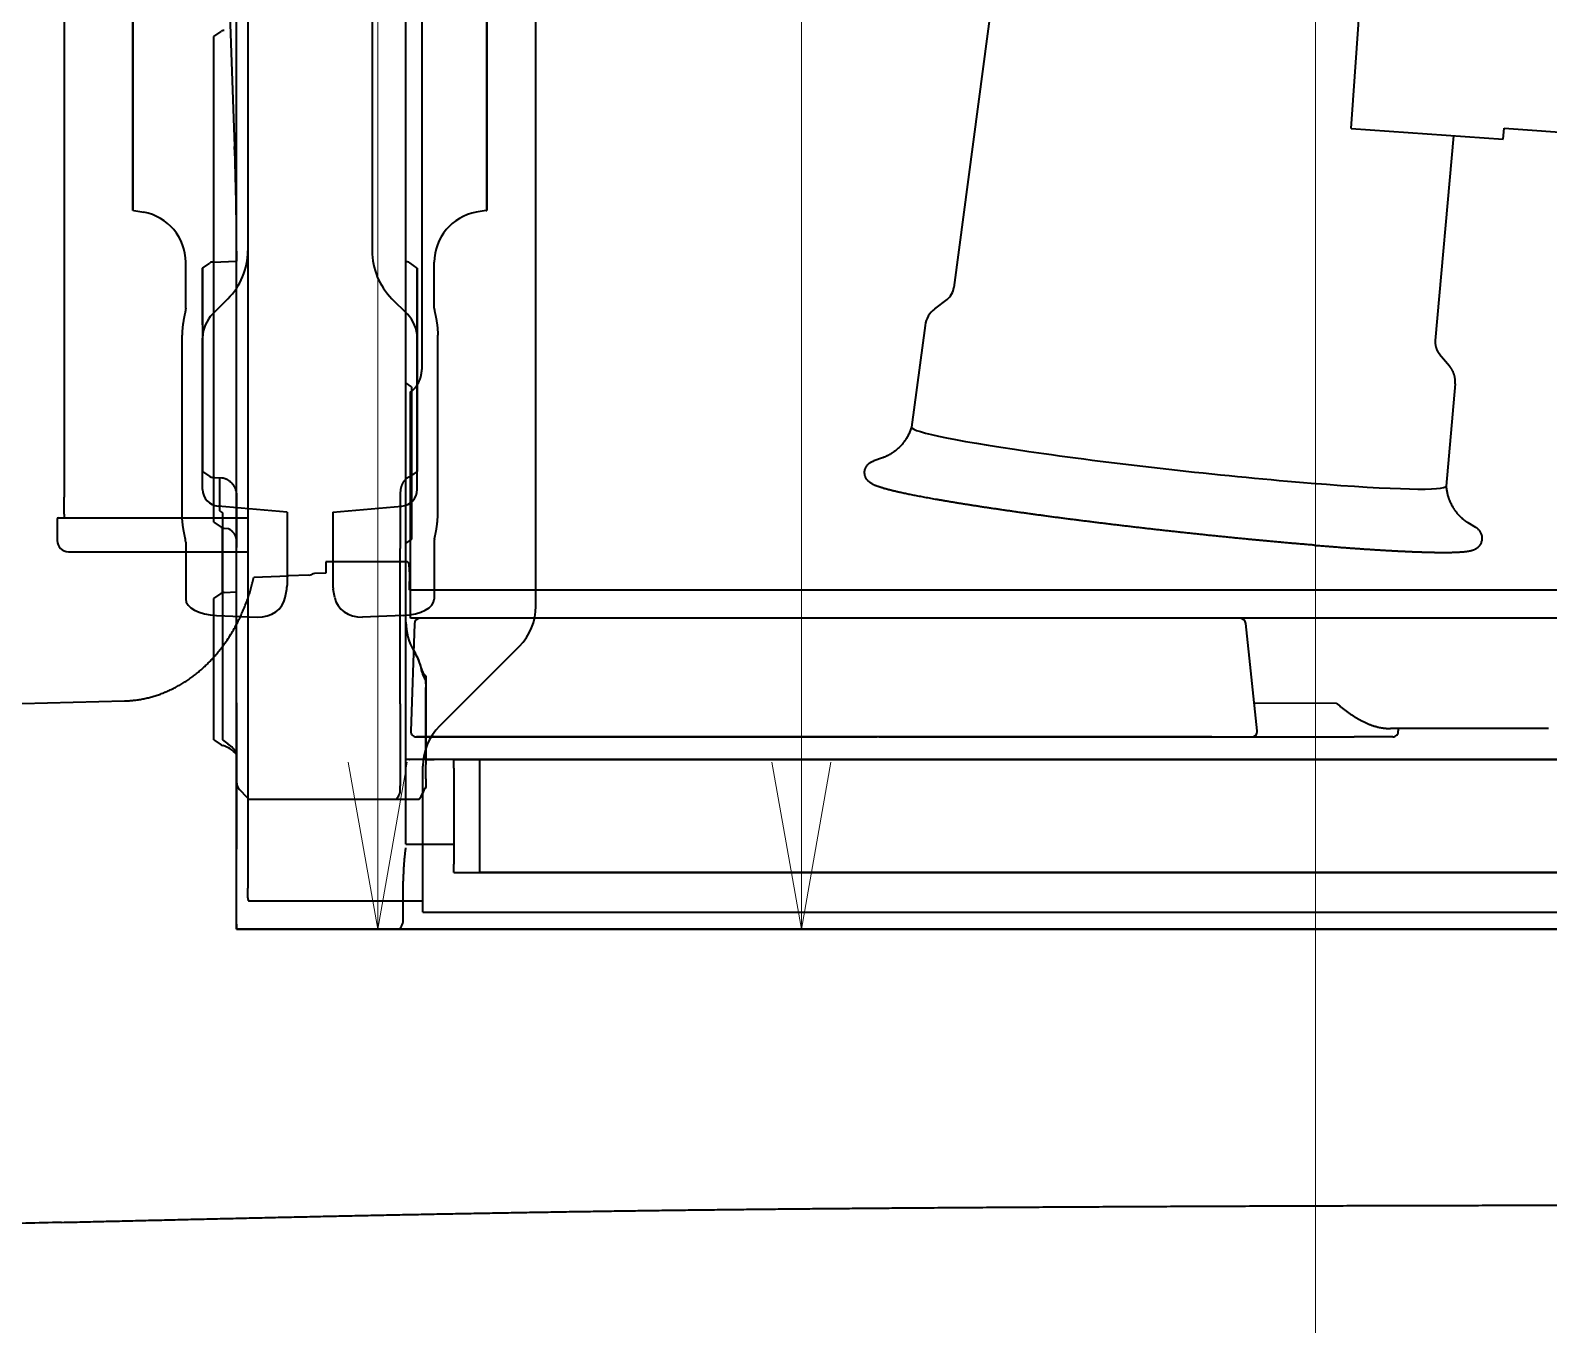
# Model space of a CAD drawing. Header units: millimetres. Extents: x 120 to 10915, y 515 to 8014.
# Drawn here: x 2922.5 to 3191.3, y 4430 to 4659.1 of the extents above; entities that cross this region are included whole.
import ezdxf

# ---------------------------------------------------------------- set-up
doc = ezdxf.new("R2010")
doc.units = ezdxf.units.MM
doc.layers.get('0').update_dxf_attribs({"lineweight": 13})
for name, color, linetype, lineweight in [('201_Dimensions', 7, 'Continuous', 13), ('203_Chassis_left_side_view', 7, 'Continuous', 13), ('204_Chassis_mid_side_view', 7, 'Continuous', 13), ('218_Chassis_right_side_view', 7, 'Continuous', 13)]:
    doc.layers.add(name, color=color, linetype=linetype, lineweight=lineweight)

# ---------------------------------------------------------------- blocks, each defined once
blk = doc.blocks.new('3351299')
at = {"layer": '203_Chassis_left_side_view', "color": 3, "lineweight": 35}
blk.add_open_spline([(3077.83, 550.66), (3120.37, 550.97), (3162.91, 551.14), (3205.45, 551.18), (3276.88, 551.18), (3348.32, 551.15), (3377.21, 551.15), (3406.11, 551.15), (3435.01, 551.15)], degree=5, knots=[0, 0, 0, 0, 0, 0, 212.698725, 212.698725, 212.698725, 357.178766, 357.178766, 357.178766, 357.178766, 357.178766, 357.178766], dxfattribs=at)
for points in [[(2927.99, 548.09), (2957.95, 548.8), (2987.91, 549.53), (3017.9, 550.13), (3047.86, 550.43), (3077.83, 550.66)], [(2927.99, 548.09), (2877.79, 546.89), (2827.59, 545.69), (2777.39, 544.51), (2727.19, 543.31), (2677.01, 542.07)]]:
    blk.add_open_spline(points, degree=5, dxfattribs=at)
blk = doc.blocks.new('3069619')
at = {"layer": '203_Chassis_left_side_view', "color": 3, "lineweight": 35}
for p, q in [((2961, 1236), (2961, 609)), ((3012, 657.14), (3012, 1234)), ((2928.5, 886.95), (2928.5, 676.45)), ((2928.5, 673.45), (2928.5, 676.45)), ((2927.25, 672.53), (2927.25, 668.78)), ((2927.5, 672.78), (2927.83, 672.78)), ((2927.83, 672.78), (2961, 672.78)), ((2928.5, 673.45), (2928.5, 672.78)), ((2929.25, 666.78), (2929.58, 666.78)), ((2929.58, 666.78), (2961, 666.78)), ((2933.12, 666.78), (2933.12, 666.78)), ((2933.46, 666.78), (2933.46, 666.78)), ((2994.93, 635.93), (3009.07, 650.07)), ((2992, 603), (2992, 628.86)), ((2961, 609), (2961, 607.26)), ((2961, 605.53), (2961, 607.26)), ((2961.21, 605), (2971, 605)), ((2971, 605), (2992, 605)), ((2992, 603), (4308, 603))]:
    blk.add_line(p, q, dxfattribs=at)
for centre, radius, start, end in [((2927.5, 672.53), 0.25, 90, 180), ((2929.25, 668.78), 2, 180, 270), ((3002, 657.14), 10, 315, 0), ((3002, 628.86), 10, 135, 180)]:
    blk.add_arc(centre, radius, start, end, dxfattribs=at)
blk.add_open_spline([(2961, 605.53), (2961, 605.35), (2961.02, 605.2), (2961.05, 605.09), (2961.11, 605.02), (2961.19, 605), (2961.2, 605), (2961.21, 605), (2961.21, 605)], degree=5, knots=[0, 0, 0, 0, 0, 0, 2.740317, 2.740317, 2.740317, 3.029442, 3.029442, 3.029442, 3.029442, 3.029442, 3.029442], dxfattribs=at)
blk = doc.blocks.new('3069642')
at = {"layer": '203_Chassis_left_side_view', "color": 3, "lineweight": 35}
for p, q in [((2989, 615.38), (2989, 1242)), ((2959, 600), (2959, 1234.88)), ((2955, 758), (2956.26, 758.88)), ((2955, 672), (2955, 758)), ((2953, 717), (2954.26, 717.88)), ((2954.8, 718.06), (2955, 718.07)), ((2989.27, 718.08), (2989, 718.11)), ((2991, 717), (2989.71, 717.91)), ((2953, 717), (2953, 683.2)), ((2991, 717), (2991, 683.2)), ((2990, 696), (2989, 696.7)), ((2990, 696), (2990, 670.65)), ((2953, 683.2), (2953, 681)), ((2991, 683.2), (2991, 681)), ((2953, 681), (2954.26, 680.12)), ((2953, 681), (2954.26, 680.12)), ((2991, 681), (2990, 680.3)), ((2991, 681), (2990, 680.3)), ((2954.8, 679.94), (2955, 679.93)), ((2954.8, 679.94), (2955, 679.93)), ((2989, 676.11), (2989, 677.02)), ((2955, 672), (2956.26, 671.12)), ((2956.5, 665), (2956.5, 671)), ((2956.8, 670.94), (2957.51, 670.91)), ((2990, 670.65), (2990, 669)), ((2990, 669), (2989, 668.3)), ((2990, 669), (2989, 668.3)), ((2990, 669), (2989, 668.3)), ((2990, 669), (2989, 668.3)), ((2956.5, 659.51), (2956.5, 665)), ((2955, 658.5), (2956.27, 659.39)), ((2956.79, 659.57), (2959, 659.68)), ((2955, 633.5), (2955, 658.5)), ((2990.34, 649.34), (2990.66, 648.78)), ((2992.5, 643.38), (2992.5, 644.05)), ((2992.5, 643.38), (2992.5, 642.75)), ((2992.5, 635), (2992.5, 642.75)), ((2992.5, 630), (2992.5, 635)), ((2955, 633.5), (2956.27, 632.61)), ((2997.5, 630), (2989, 630)), ((2989.64, 630.01), (2989.68, 630)), ((2997.5, 628.5), (2997.5, 630)), ((2997.5, 630), (4302.5, 630)), ((2997.5, 628.5), (2997.5, 611.5)), ((2989, 615.02), (2989, 615.38)), ((2997.5, 615), (2989, 615)), ((2997.5, 610), (2997.5, 611.5)), ((2988.52, 601.59), (2988.52, 608.5)), ((2997.5, 610), (4302.5, 610)), ((2959, 600), (4341, 600)), ((2987.88, 600), (2988.21, 600.52))]:
    blk.add_line(p, q, dxfattribs=at)
for centre, radius, start, end in [((2956.83, 758.06), 1, 92, 125), ((2954.83, 717.06), 1, 92, 125), ((2989.13, 717.09), 1, 55, 82), ((2989.13, 717.09), 1, 55, 82), ((2989.13, 717.09), 1, 55, 82), ((2954.83, 680.94), 1, 235, 268), ((2954.83, 680.94), 1, 235, 268), ((2956.83, 671.94), 1, 235, 268), ((2956.84, 658.57), 1, 93, 125), ((2999, 654.34), 10, 180, 210), ((2982, 643.78), 10, 9.5997, 30), ((2994.82, 645.95), 3, 189.5997, 219.4073), ((2956.84, 633.44), 1, 235.0271, 254.1865), ((2955.21, 627.66), 5, 40.676, 74.2268), ((2986.52, 601.59), 2, 327.8329, 0.001)]:
    blk.add_arc(centre, radius, start, end, dxfattribs=at)
for points, knots in [([(2957.51, 670.91), (2957.51, 670.91), (2957.53, 670.91), (2957.56, 670.89), (2957.61, 670.87), (2957.65, 670.85), (2957.7, 670.82), (2957.75, 670.79), (2957.8, 670.76), (2957.85, 670.73), (2957.91, 670.69), (2957.97, 670.65), (2958.03, 670.59), (2958.1, 670.54), (2958.16, 670.47), (2958.23, 670.4), (2958.29, 670.34), (2958.34, 670.27), (2958.39, 670.21), (2958.44, 670.15), (2958.49, 670.08), (2958.53, 670.02), (2958.57, 669.95), (2958.62, 669.87), (2958.66, 669.79), (2958.71, 669.69), (2958.75, 669.59), (2958.79, 669.5), (2958.82, 669.41), (2958.85, 669.33), (2958.87, 669.26), (2958.89, 669.18), (2958.92, 669.09), (2958.94, 668.99), (2958.96, 668.89), (2958.97, 668.78), (2958.98, 668.68), (2958.99, 668.57), (2959, 668.47), (2959, 668.4), (2959, 668.36)], [0.295055, 0.295055, 0.295055, 0.295055, 0.302761, 0.352973, 0.404493, 0.457578, 0.512102, 0.56796, 0.625033, 0.683219, 0.745811, 0.830389, 0.913604, 0.998195, 1.087421, 1.193953, 1.283695, 1.361283, 1.439576, 1.518571, 1.598236, 1.678544, 1.759455, 1.840934, 1.935162, 2.046499, 2.156042, 2.27099, 2.355133, 2.432275, 2.509568, 2.587011, 2.683118, 2.789956, 2.8954, 3.00075, 3.105889, 3.210687, 3.315588, 3.418895, 3.418895, 3.418895, 3.418895]), ([(2988.93, 614.38), (2988.93, 614.37), (2988.92, 614.34), (2988.92, 614.29), (2988.91, 614.24), (2988.9, 614.18), (2988.89, 614.11), (2988.88, 614.04), (2988.87, 613.96), (2988.86, 613.87), (2988.85, 613.78), (2988.83, 613.68), (2988.82, 613.57), (2988.81, 613.46), (2988.79, 613.34), (2988.78, 613.22), (2988.77, 613.09), (2988.75, 612.96), (2988.74, 612.82), (2988.72, 612.67), (2988.71, 612.52), (2988.69, 612.37), (2988.68, 612.21), (2988.66, 612.04), (2988.65, 611.87), (2988.64, 611.7), (2988.62, 611.52), (2988.61, 611.33), (2988.6, 611.15), (2988.59, 610.96), (2988.58, 610.76), (2988.57, 610.57), (2988.56, 610.37), (2988.55, 610.16), (2988.54, 609.96), (2988.53, 609.75), (2988.53, 609.55), (2988.52, 609.34), (2988.52, 609.13), (2988.52, 608.92), (2988.52, 608.71), (2988.52, 608.57), (2988.52, 608.5)], [0, 0, 0, 0, 0.040507, 0.088512, 0.14281, 0.204876, 0.273078, 0.348201, 0.429436, 0.517175, 0.611025, 0.711204, 0.817212, 0.929073, 1.046902, 1.170682, 1.300079, 1.435046, 1.575622, 1.721683, 1.872964, 2.02935, 2.190799, 2.357105, 2.528006, 2.703319, 2.882934, 3.066561, 3.253911, 3.444745, 3.6389, 3.836028, 4.035814, 4.237974, 4.442287, 4.648361, 4.855863, 5.064472, 5.273891, 5.48372, 5.693607, 5.903201, 5.903201, 5.903201, 5.903201])]:
    blk.add_open_spline(points, degree=3, knots=knots, dxfattribs=at)
at = {"layer": '203_Chassis_left_side_view', "color": 1, "lineweight": 5}
blk.add_point((2959, 600), dxfattribs=at)
blk = doc.blocks.new('3069663')
at = {"layer": '218_Chassis_right_side_view', "color": 3, "lineweight": 35}
for p, q in [((2991.8, 769.9), (2991.8, 699.05)), ((2989.8, 655), (2989.8, 695.1)), ((2989.8, 695.1), (2989.8, 695.09)), ((2989.8, 694.77), (2989.8, 695.09)), ((2974.8, 665), (2974.8, 663)), ((2989.09, 665), (2974.8, 665)), ((2962.04, 662.3), (2968.18, 662.51)), ((2971.83, 662.64), (2968.18, 662.51)), ((2974.8, 663), (2972.8, 662.93)), ((2989.6, 663.84), (2989.6, 663.92)), ((2989.6, 663.21), (2989.6, 663.84)), ((2989.6, 663.21), (2989.6, 662.77)), ((2989.6, 662.77), (2989.6, 661.57)), ((2989.6, 661.59), (2989.6, 661.53)), ((2989.6, 660.05), (2989.6, 661.53)), ((2989.6, 660.05), (2989.6, 660)), ((4311.63, 660), (2989.6, 660)), ((4309.8, 655), (2989.8, 655)), ((2990.5, 654.03), (2989.84, 635.03)), ((3139.68, 635.1), (3137.69, 654.1)), ((2829.8, 637.52), (2939.16, 640.39)), ((3153.75, 639.99), (3139.18, 639.94)), ((3191.3, 635.5), (3163.3, 635.5)), ((3164.64, 635.5), (3164.68, 635.1)), ((2996.66, 634), (2990.84, 634)), ((2990.84, 634), (2997.81, 634)), ((2996.48, 634), (3002.5, 634)), ((3001.83, 634), (2996.66, 634)), ((2997.81, 634), (3010.28, 634)), ((3007.47, 634), (3001.83, 634)), ((3003.12, 634), (3002.5, 634)), ((3006.36, 634), (3008.35, 634)), ((3006.36, 634), (3008.35, 634)), ((3014.48, 634), (3007.47, 634)), ((3008.35, 634), (3015.84, 634)), ((3008.35, 634), (3015.84, 634)), ((3029.8, 634), (3009.31, 634)), ((3014.48, 634), (3009.31, 634)), ((3017.41, 634), (3010.28, 634)), ((3015.65, 634), (3014.48, 634)), ((3015.65, 634), (3014.48, 634)), ((3015.84, 634), (3015.89, 634)), ((3015.84, 634), (3015.89, 634)), ((3015.89, 634), (3016.5, 634)), ((3015.89, 634), (3016.5, 634)), ((3016.5, 634), (3017.41, 634)), ((3016.5, 634), (3017.41, 634)), ((3017.41, 634), (3017.42, 634)), ((3017.42, 634), (3018.56, 634)), ((3018.56, 634), (3023.55, 634)), ((3023.55, 634), (3042.7, 634)), ((3030.77, 634), (3029.8, 634)), ((3042.57, 634), (3030.77, 634)), ((3036.48, 634), (3041.74, 634)), ((3043.12, 634), (3041.74, 634)), ((3131.68, 634), (3042.57, 634)), ((3042.7, 634), (3056.86, 634)), ((3056.86, 634), (3067.5, 634)), ((3067.5, 634), (3068.04, 634)), ((3068.04, 634), (3072.41, 634)), ((3072.43, 634), (3072.41, 634)), ((3072.53, 634), (3072.41, 634)), ((3072.69, 634), (3072.53, 634)), ((3072.71, 634), (3072.69, 634)), ((3072.69, 634), (3073.36, 634)), ((3073.36, 634), (3075.35, 634)), ((3075.35, 634), (3084.25, 634)), ((3084.25, 634), (3086.24, 634)), ((3086.24, 634), (3086.32, 634)), ((3086.32, 634), (3086.91, 634)), ((3086.89, 634), (3086.91, 634)), ((3086.91, 634), (3087.16, 634)), ((3087.15, 634), (3087.16, 634)), ((3087.16, 634), (3156.88, 634)), ((3131.68, 634), (3138.69, 634)), ((3163.69, 634), (3156.88, 634))]:
    blk.add_line(p, q, dxfattribs=at)
for centre, radius, start, end in [((2976.52, 663.68), 13.08, 1.0649, 3.6076), ((2971.8, 663.64), 1, 272, 301.2729), ((2972.84, 661.93), 1, 92, 121.2729), ((2991.5, 654), 1, 90, 178), ((3136.69, 654), 1, 6, 90), ((2990.84, 635), 1, 178, 270), ((3138.69, 635), 1, 270, 6), ((3163.69, 635), 1, 270, 6.0002)]:
    blk.add_arc(centre, radius, start, end, dxfattribs=at)
for points, degree, knots in [([(2989.8, 695.1), (2989.83, 695.12), (2989.88, 695.15), (2989.95, 695.2), (2990.03, 695.25), (2990.1, 695.31), (2990.18, 695.37), (2990.25, 695.43), (2990.33, 695.5), (2990.41, 695.58), (2990.49, 695.66), (2990.56, 695.74), (2990.64, 695.82), (2990.72, 695.92), (2990.8, 696.03), (2990.89, 696.14), (2990.97, 696.26), (2991.05, 696.39), (2991.12, 696.52), (2991.2, 696.65), (2991.27, 696.78), (2991.33, 696.91), (2991.39, 697.04), (2991.44, 697.17), (2991.49, 697.32), (2991.55, 697.49), (2991.61, 697.7), (2991.67, 697.92), (2991.71, 698.14), (2991.75, 698.36), (2991.78, 698.59), (2991.79, 698.82), (2991.8, 698.97), (2991.8, 699.05)], 3, [0, 0, 0, 0, 0.087569, 0.180835, 0.270712, 0.364458, 0.461867, 0.562722, 0.666857, 0.774043, 0.884155, 0.996529, 1.110377, 1.229723, 1.37276, 1.515706, 1.66053, 1.807916, 1.957784, 2.109253, 2.264366, 2.409401, 2.549045, 2.689792, 2.831559, 3.012013, 3.241701, 3.465923, 3.691868, 3.919379, 4.148329, 4.378582, 4.610115, 4.610115, 4.610115, 4.610115]), ([(2989.58, 664.5), (2989.57, 664.53), (2989.57, 664.57), (2989.56, 664.61), (2989.55, 664.66), (2989.52, 664.72), (2989.52, 664.72), (2989.51, 664.74), (2989.5, 664.76), (2989.49, 664.77), (2989.45, 664.83), (2989.4, 664.89), (2989.35, 664.92), (2989.26, 664.97), (2989.19, 664.99), (2989.15, 665), (2989.12, 665), (2989.09, 665)], 5, [0, 0, 0, 0, 0, 0, 0.456135, 0.456135, 0.456135, 0.540985, 0.540985, 0.540985, 0.625835, 0.625835, 0.625835, 1.131865, 1.131865, 1.131865, 1.579868, 1.579868, 1.579868, 1.579868, 1.579868, 1.579868]), ([(2989.58, 664.5), (2989.57, 664.53), (2989.57, 664.57), (2989.56, 664.61), (2989.55, 664.66), (2989.52, 664.72), (2989.52, 664.72), (2989.51, 664.74), (2989.5, 664.76), (2989.49, 664.77), (2989.45, 664.83), (2989.4, 664.89), (2989.35, 664.92), (2989.26, 664.97), (2989.19, 664.99), (2989.15, 665), (2989.12, 665), (2989.09, 665)], 5, [0, 0, 0, 0, 0, 0, 0.456135, 0.456135, 0.456135, 0.540985, 0.540985, 0.540985, 0.625835, 0.625835, 0.625835, 1.131865, 1.131865, 1.131865, 1.579868, 1.579868, 1.579868, 1.579868, 1.579868, 1.579868]), ([(2939.16, 640.39), (2939.43, 640.39), (2939.97, 640.42), (2940.78, 640.49), (2941.58, 640.59), (2942.39, 640.73), (2943.19, 640.9), (2943.98, 641.1), (2944.77, 641.34), (2945.55, 641.6), (2946.32, 641.9), (2947.08, 642.23), (2947.83, 642.59), (2948.57, 642.98), (2949.3, 643.4), (2950.01, 643.84), (2950.72, 644.32), (2951.41, 644.82), (2952.08, 645.35), (2952.74, 645.91), (2953.38, 646.49), (2954.01, 647.1), (2954.62, 647.73), (2955.21, 648.38), (2955.79, 649.07), (2956.45, 649.9), (2957.14, 650.86), (2957.83, 651.9), (2958.45, 652.93), (2959.03, 653.97), (2959.55, 655), (2960, 655.98), (2960.39, 656.89), (2960.73, 657.76), (2961.05, 658.65), (2961.34, 659.54), (2961.61, 660.45), (2961.86, 661.37), (2962.01, 661.99), (2962.08, 662.3)], 3, [0, 0, 0, 0, 0.811981, 1.624621, 2.43802, 3.252896, 4.069235, 4.887491, 5.707972, 6.530967, 7.356755, 8.185631, 9.017873, 9.853736, 10.693442, 11.537223, 12.385273, 13.237761, 14.094783, 14.956559, 15.823191, 16.694779, 17.571379, 18.453054, 19.339807, 20.284375, 21.629635, 22.87544, 24.048633, 25.229686, 26.438755, 27.52033, 28.454422, 29.392516, 30.3344, 31.279854, 32.228637, 33.180507, 34.135202, 34.135202, 34.135202, 34.135202]), ([(3153.75, 639.99), (3154.94, 638.98), (3156.16, 638.03), (3157.45, 637.16), (3159.36, 636.17), (3161.42, 635.66), (3162.04, 635.55), (3162.67, 635.5), (3163.3, 635.5)], 5, [0, 0, 0, 0, 0, 0, 10.498871, 10.498871, 10.498871, 14.878555, 14.878555, 14.878555, 14.878555, 14.878555, 14.878555])]:
    blk.add_open_spline(points, degree=degree, knots=knots, dxfattribs=at)
blk = doc.blocks.new('3069767')
at = {"layer": '203_Chassis_left_side_view', "color": 1, "lineweight": 5}
blk.add_point((2959, 600), dxfattribs=at)
at = {"layer": '218_Chassis_right_side_view', "color": 3, "lineweight": 35}
for p, q in [((2956.6, 793.87), (2958.66, 738.53)), ((2989, 727), (2989, 793.98)), ((2989, 721.52), (2989, 727)), ((2989, 718.11), (2989, 721.52)), ((2953, 717), (2954.26, 717.88)), ((2954.8, 718.06), (2959, 718.21)), ((2959, 720), (2959, 718.21)), ((2989.27, 718.08), (2989, 718.11)), ((2991, 717), (2989.71, 717.91)), ((2953, 708.49), (2953, 717)), ((2991, 681), (2991, 717)), ((2953, 706.97), (2953, 708.49)), ((2953, 706.97), (2953, 691.03)), ((2953, 691.03), (2953, 689.51)), ((2953, 681.39), (2953, 689.51)), ((2953, 681.39), (2953, 681.11)), ((2953, 681), (2953, 681.11)), ((2953, 681), (2954.26, 680.12)), ((2953, 681), (2954.26, 680.12)), ((2991, 681), (2989.71, 680.09)), ((2991, 681), (2989.71, 680.09)), ((2990, 680.3), (2990, 670.65)), ((2954.8, 679.94), (2955.14, 679.93)), ((2954.8, 679.94), (2956.41, 679.88)), ((2956, 679.8), (2956, 674)), ((2959, 676.7), (2959, 667.52)), ((2988, 677.29), (2988, 667.35)), ((2956, 674), (2956.5, 673.65)), ((2956.5, 673.65), (2956.5, 633.5)), ((2990, 670.65), (2990, 669)), ((2959, 640.06), (2959, 667.52)), ((2988, 639.89), (2988, 667.35)), ((2990, 669), (2989, 668.3)), ((2990, 669), (2989, 668.3)), ((2990, 669), (2989, 668.3)), ((2990, 669), (2989, 668.3)), ((2990, 669), (2989, 668.3)), ((2989, 654.34), (2989, 668.3)), ((2989, 662.05), (2989, 662.08)), ((2989, 654.24), (2989, 654.27)), ((2990.34, 649.34), (2990.66, 648.78)), ((2992.5, 644.8), (2992.5, 642.67)), ((2992.5, 642.67), (2992.5, 642.24)), ((2959, 640.06), (2959, 631.34)), ((2988, 639.89), (2988, 631.02)), ((2992.5, 642.24), (2992.5, 640.89)), ((2992.5, 640.89), (2992.5, 635)), ((2992.5, 635), (2992.5, 629.11)), ((2956.5, 633.5), (2957.49, 632.81)), ((2959, 631.34), (2959, 628.99)), ((2988, 631.02), (2988, 628.66)), ((2992.5, 630), (2994, 630)), ((2992.5, 627.76), (2992.5, 629.11)), ((3002, 630), (2994, 630)), ((4298, 630), (3002, 630)), ((3002, 630), (3002, 628.5)), ((2959, 628.99), (2959, 626.06)), ((2988, 628.66), (2988, 625.37)), ((2992.5, 626.62), (2992.5, 627.76)), ((2992.5, 626.62), (2992.5, 625.1)), ((3002, 628.5), (3002, 611.5)), ((2959, 626.05), (2959, 625.9)), ((2959, 625.9), (2959, 619.1)), ((2959.55, 624.69), (2959.66, 624.57)), ((2959.66, 624.57), (2960.69, 623.48)), ((2988, 624.59), (2988, 625.37)), ((2960.69, 623.48), (2961.15, 623)), ((2961.15, 623), (2991.35, 623)), ((2987.63, 623.43), (2987.35, 623)), ((2987.68, 623.5), (2987.63, 623.43)), ((2991.35, 623), (2991.68, 623.5)), ((2991.35, 623), (2991.68, 623.5)), ((2959, 619.1), (2959, 617.83)), ((2959, 617.83), (2959, 615)), ((2959, 615), (2959, 614.13)), ((2959, 600.87), (2959, 614.13)), ((3002, 611.5), (3002, 610)), ((4298, 610), (3002, 610)), ((2959, 600.87), (2959, 600)), ((4341, 600), (2959, 600))]:
    blk.add_line(p, q, dxfattribs=at)
for centre, radius, start, end in [((2459, 720), 500, 0, 2.1244), ((2954.83, 717.06), 1, 92, 125), ((2989.13, 717.09), 1, 55, 82), ((2954.83, 680.94), 1, 235, 268), ((2954.83, 680.94), 1, 235, 268), ((2989.12, 680.93), 1.02, 294.2646, 304.8848), ((2999, 654.34), 10, 180, 210), ((2982, 643.78), 10, 13.966, 30.0004), ((2994.62, 646.92), 3, 193.966, 225.1513), ((2954.62, 628.71), 5, 28.8345, 55.0002), ((2961, 626.06), 2, 180, 223.5), ((2986, 624.59), 2, 327, 0), ((2990, 624.59), 2, 327, 343.6472), ((2990, 624.59), 2, 327, 343.3549), ((2994.79, 623.16), 3, 139.7733, 163.3549)]:
    blk.add_arc(centre, radius, start, end, dxfattribs=at)
for points, knots in [([(2956.41, 679.88), (2956.43, 679.88), (2956.46, 679.88), (2956.51, 679.88), (2956.57, 679.87), (2956.65, 679.85), (2956.75, 679.83), (2956.87, 679.79), (2957.02, 679.74), (2957.16, 679.68), (2957.31, 679.6), (2957.45, 679.52), (2957.6, 679.42), (2957.76, 679.31), (2957.92, 679.17), (2958.09, 679), (2958.25, 678.82), (2958.4, 678.62), (2958.54, 678.41), (2958.65, 678.19), (2958.76, 677.96), (2958.84, 677.72), (2958.91, 677.46), (2958.96, 677.21), (2958.99, 676.95), (2959, 676.78), (2959, 676.7)], [0, 0, 0, 0, 0.039365, 0.089978, 0.154627, 0.235962, 0.337197, 0.461629, 0.61265, 0.794178, 0.93964, 1.102612, 1.282955, 1.480853, 1.696079, 1.928029, 2.175644, 2.43774, 2.676662, 2.923866, 3.177386, 3.435583, 3.696328, 3.957509, 4.21682, 4.471812, 4.471812, 4.471812, 4.471812]), ([(2989.54, 680), (2989.52, 679.99), (2989.46, 679.97), (2989.39, 679.92), (2989.31, 679.88), (2989.24, 679.83), (2989.18, 679.79), (2989.13, 679.76), (2989.09, 679.72), (2989.04, 679.68), (2988.99, 679.64), (2988.94, 679.59), (2988.89, 679.54), (2988.83, 679.48), (2988.76, 679.41), (2988.69, 679.33), (2988.62, 679.23), (2988.54, 679.13), (2988.47, 679.01), (2988.39, 678.87), (2988.31, 678.72), (2988.25, 678.57), (2988.19, 678.43), (2988.14, 678.28), (2988.1, 678.13), (2988.07, 677.98), (2988.04, 677.81), (2988.02, 677.64), (2988, 677.47), (2988, 677.35), (2988, 677.29)], [0, 0, 0, 0, 0.086064, 0.173944, 0.265316, 0.360977, 0.418472, 0.476819, 0.538674, 0.601489, 0.666176, 0.734039, 0.804559, 0.878198, 0.98304, 1.095038, 1.210744, 1.335909, 1.484352, 1.641958, 1.808488, 1.983941, 2.129427, 2.280326, 2.436396, 2.597437, 2.763829, 2.933469, 3.108257, 3.286399, 3.286399, 3.286399, 3.286399])]:
    blk.add_open_spline(points, degree=3, knots=knots, dxfattribs=at)
blk = doc.blocks.new('3071326')
at = {"layer": '204_Chassis_mid_side_view', "color": 3, "lineweight": 35}
for p, q in [((2958.22, 903.55), (2963.7, 904.03)), ((2963.7, 904.03), (2968.68, 904.47)), ((2968.68, 904.47), (2968.94, 901.48)), ((2975.32, 904.47), (2975.06, 901.48)), ((2980.3, 904.03), (2975.32, 904.47)), ((2985.78, 903.55), (2980.3, 904.03)), ((2968.94, 901.48), (2968.94, 851.48)), ((2975.06, 901.48), (2975.06, 851.48)), ((2950, 892.08), (2950, 894.59)), ((2994, 892.08), (2994, 894.59)), ((2950, 886.08), (2950, 892.08)), ((2994, 886.08), (2994, 892.08)), ((2944.9, 886.08), (2947.5, 886.08)), ((2950, 886.08), (2947.5, 886.08)), ((2994, 886.08), (2996.5, 886.08)), ((2999.1, 886.08), (2996.5, 886.08)), ((2942.4, 881.08), (2942.4, 849.58)), ((2942.4, 881.08), (2942.4, 849.58)), ((3001.6, 881.08), (3001.6, 849.58)), ((3001.6, 881.08), (3001.6, 849.58)), ((2968.94, 851.48), (2958.48, 850.56)), ((2975.06, 851.48), (2985.52, 850.56)), ((2944.9, 844.58), (2950, 844.58)), ((2950, 837.58), (2950, 844.58)), ((2953, 820.57), (2953, 844.58)), ((2991, 820.57), (2991, 844.58)), ((2994, 837.58), (2994, 844.58)), ((2999.1, 844.58), (2994, 844.58)), ((2950, 837.58), (2950, 836.32)), ((2994, 837.58), (2994, 836.32)), ((2940.66, 727.21), (2940.66, 825.71)), ((2940.83, 825.86), (2942.56, 826.73)), ((3003.17, 825.86), (3001.44, 826.73)), ((3003.34, 727.21), (3003.34, 825.71)), ((2954.76, 816.33), (2957.49, 813.6)), ((2989.24, 816.33), (2986.51, 813.6)), ((2961, 805.11), (2961, 720.05)), ((2983, 805.11), (2983, 720.05)), ((2940.66, 778.66), (2940.66, 727.21)), ((3003.34, 778.66), (3003.34, 727.21)), ((2940.83, 727.18), (2940.66, 727.21)), ((2940.83, 727.18), (2942.56, 726.88)), ((3003.17, 727.18), (3001.44, 726.88)), ((3003.17, 727.18), (3003.34, 727.21)), ((2950, 716.08), (2950, 718.01)), ((2994, 716.08), (2994, 718.01)), ((2950, 710.11), (2950, 716.08)), ((2994, 710.11), (2994, 716.08)), ((2950, 709.89), (2950, 710.11)), ((2954.76, 708.84), (2957.49, 711.57)), ((2989.24, 708.84), (2986.51, 711.57)), ((2994, 709.89), (2994, 710.11)), ((2949.37, 673.34), (2949.37, 705.13)), ((2949.37, 673.34), (2949.37, 705.13)), ((2953, 677.83), (2953, 704.6)), ((2991, 677.83), (2991, 704.6)), ((2994.63, 673.34), (2994.63, 705.13)), ((2994.63, 673.34), (2994.63, 705.13)), ((2967.94, 673.78), (2955.74, 674.84)), ((2976.06, 673.78), (2988.26, 674.84)), ((2967.94, 673.78), (2967.94, 663.12)), ((2976.06, 673.78), (2976.06, 663.12)), ((2950, 668.47), (2950, 658.42)), ((2994, 668.47), (2994, 658.42)), ((2967.94, 663.12), (2967.94, 660.82)), ((2976.06, 663.12), (2976.06, 660.82)), ((2967.62, 658.7), (2967.88, 660.15)), ((2976.38, 658.7), (2976.12, 660.15)), ((2955.48, 655.52), (2962.7, 655.21)), ((2988.52, 655.52), (2981.3, 655.21)), ((2988.52, 655.52), (2981.3, 655.21))]:
    blk.add_line(p, q, dxfattribs=at)
for centre, radius, start, end in [((2959, 894.59), 9, 95, 180), ((2985, 894.59), 9, 0, 85), ((2959, 844.59), 6, 95.0001, 179.6045), ((2985, 844.59), 6, 0.3955, 84.9999), ((2940.92, 836.32), 9.08, 319.7975, 0.0384), ((2940.92, 836.32), 9.08, 319.7975, 0.0384), ((3003.08, 836.32), 9.08, 179.9616, 220.2025), ((3003.08, 836.32), 9.08, 179.9616, 220.2025), ((2937.1, 837.5), 12.08, 296.89, 303.0919), ((3006.9, 837.5), 12.08, 236.9081, 243.11), ((2959, 820.57), 6, 180.1399, 225), ((2985, 820.57), 6, 315, 359.8601), ((2949, 805.11), 12, 360, 45), ((2995, 805.11), 12, 135, 180), ((2941, 718.01), 9, 0, 80), ((3003, 718.01), 9, 100, 180), ((2949, 720.05), 12, 315, 0), ((2995, 720.05), 12, 180, 225), ((2959, 704.6), 6, 135, 179.6067), ((2985, 704.6), 6, 0.3933, 45), ((2956, 677.83), 3, 180.2556, 265), ((2988, 677.83), 3, 275, 359.7444), ((2946.9, 668.47), 3.1, 0.019, 9.3635), ((2946.9, 668.47), 3.1, 0.019, 9.3635), ((2997.1, 668.47), 3.1, 170.6365, 179.981), ((2997.1, 668.47), 3.1, 170.6365, 179.981), ((2964.13, 660.82), 3.81, 349.7869, 0.0131), ((2979.87, 660.82), 3.81, 179.9869, 190.2131)]:
    blk.add_arc(centre, radius, start, end, dxfattribs=at)
for centre, major_axis, ratio, start_param, end_param in [((2944.9, 881.08), (0, 5), 0.5, 0, 1.570796), ((2944.9, 881.08), (0, -5), 0.5, 3.141593, 4.712389), ((2999.1, 881.08), (0, 5), 0.5, 4.712389, 6.283185), ((2999.1, 881.08), (0, -5), 0.5, 1.570796, 3.141593), ((2944.9, 849.58), (0, 5), 0.5, 1.570796, 3.141593), ((2944.9, 849.58), (0, -5), 0.5, 4.712389, 6.283185), ((2999.1, 849.58), (0, 5), 0.5, 3.141593, 4.712389), ((2999.1, 849.58), (0, -5), 0.5, 0, 1.570796), ((2945.55, 826.57), (-4.89, -0.87), 0.086124, 6.005191, 6.267936), ((2998.45, 826.57), (4.89, -0.87), 0.086124, 0.015249, 0.277995), ((2962.7, 659.59), (-4.92, 0.89), 0.87129, 1.72681, 3.141774), ((2962.7, 659.59), (-4.92, 0.89), 0.87129, 1.72681, 3.141774), ((2981.3, 659.59), (4.92, 0.89), 0.87129, 3.141411, 4.556376), ((2981.3, 659.59), (4.92, 0.89), 0.87129, 3.141411, 4.556376), ((2956, 658.42), (-6, 0), 0.48481, 0, 1.48353), ((2956, 658.42), (6, 0), 0.48481, 3.141593, 4.625123), ((2988, 658.42), (6, 0), 0.48481, 4.799655, 6.283185), ((2988, 658.42), (-6, 0), 0.48481, 1.658063, 3.141593)]:
    blk.add_ellipse(centre, major_axis=major_axis, ratio=ratio, start_param=start_param, end_param=end_param, dxfattribs=at)
at = {"layer": '204_Chassis_mid_side_view', "color": 3, "lineweight": 18}
for centre, major_axis, start_param, end_param in [((2956, 665.08), (6, 0), 3.141593, 3.147353), ((2988, 665.08), (-6, 0), 3.135832, 3.141593)]:
    blk.add_ellipse(centre, major_axis=major_axis, ratio=0.484808, start_param=start_param, end_param=end_param, dxfattribs=at)
at = {"layer": '204_Chassis_mid_side_view', "color": 3, "lineweight": 35}
for points, knots in [([(2943.69, 827.39), (2943.82, 827.47), (2944.01, 827.57), (2944.23, 827.69), (2944.84, 828.01), (2945.52, 828.41), (2945.91, 828.68), (2946.58, 829.18), (2947.18, 829.72), (2947.41, 829.96), (2947.64, 830.21), (2947.85, 830.45), (2947.85, 830.45), (2947.85, 830.46), (2947.86, 830.46)], [0, 0, 0, 0, 0, 0, 3.431582, 3.431582, 3.431582, 8.334298, 8.334298, 8.334298, 12.003193, 12.003193, 12.003193, 12.041544, 12.041544, 12.041544, 12.041544, 12.041544, 12.041544]), ([(3000.31, 827.39), (3000.18, 827.47), (2999.99, 827.57), (2999.77, 827.69), (2999.16, 828.01), (2998.48, 828.41), (2998.09, 828.68), (2997.42, 829.18), (2996.82, 829.72), (2996.59, 829.96), (2996.36, 830.21), (2996.15, 830.45), (2996.15, 830.45), (2996.15, 830.46), (2996.14, 830.46)], [0, 0, 0, 0, 0, 0, 3.431582, 3.431582, 3.431582, 8.334298, 8.334298, 8.334298, 12.003193, 12.003193, 12.003193, 12.041544, 12.041544, 12.041544, 12.041544, 12.041544, 12.041544]), ([(2950, 709.89), (2950, 709.67), (2949.94, 709.31), (2949.83, 708.84), (2949.62, 707.88), (2949.45, 706.73), (2949.4, 706.21), (2949.37, 705.67), (2949.37, 705.13)], [0, 0, 0, 0, 0, 0, 6.125454, 6.125454, 6.125454, 10.784079, 10.784079, 10.784079, 10.784079, 10.784079, 10.784079]), ([(2950, 709.89), (2950, 709.67), (2949.94, 709.31), (2949.83, 708.84), (2949.62, 707.88), (2949.45, 706.73), (2949.4, 706.21), (2949.37, 705.67), (2949.37, 705.13)], [0, 0, 0, 0, 0, 0, 6.125454, 6.125454, 6.125454, 10.784079, 10.784079, 10.784079, 10.784079, 10.784079, 10.784079]), ([(2994, 709.89), (2994, 709.67), (2994.06, 709.31), (2994.17, 708.84), (2994.38, 707.88), (2994.55, 706.73), (2994.6, 706.21), (2994.63, 705.67), (2994.63, 705.13)], [0, 0, 0, 0, 0, 0, 6.125454, 6.125454, 6.125454, 10.784079, 10.784079, 10.784079, 10.784079, 10.784079, 10.784079]), ([(2994, 709.89), (2994, 709.67), (2994.06, 709.31), (2994.17, 708.84), (2994.38, 707.88), (2994.55, 706.73), (2994.6, 706.21), (2994.63, 705.67), (2994.63, 705.13)], [0, 0, 0, 0, 0, 0, 6.125454, 6.125454, 6.125454, 10.784079, 10.784079, 10.784079, 10.784079, 10.784079, 10.784079]), ([(2949.96, 668.97), (2949.89, 669.39), (2949.76, 669.95), (2949.61, 670.64), (2949.46, 671.61), (2949.39, 672.65), (2949.38, 672.88), (2949.37, 673.11), (2949.37, 673.34)], [0, 0, 0, 0, 0, 0, 7.125012, 7.125012, 7.125012, 9.134401, 9.134401, 9.134401, 9.134401, 9.134401, 9.134401]), ([(2949.96, 668.97), (2949.89, 669.39), (2949.76, 669.95), (2949.61, 670.64), (2949.46, 671.61), (2949.39, 672.65), (2949.38, 672.88), (2949.37, 673.11), (2949.37, 673.34)], [0, 0, 0, 0, 0, 0, 7.125012, 7.125012, 7.125012, 9.134401, 9.134401, 9.134401, 9.134401, 9.134401, 9.134401]), ([(2994.04, 668.97), (2994.11, 669.39), (2994.24, 669.95), (2994.39, 670.64), (2994.54, 671.61), (2994.61, 672.65), (2994.62, 672.88), (2994.63, 673.11), (2994.63, 673.34)], [0, 0, 0, 0, 0, 0, 7.125012, 7.125012, 7.125012, 9.134401, 9.134401, 9.134401, 9.134401, 9.134401, 9.134401]), ([(2994.04, 668.97), (2994.11, 669.39), (2994.24, 669.95), (2994.39, 670.64), (2994.54, 671.61), (2994.61, 672.65), (2994.62, 672.88), (2994.63, 673.11), (2994.63, 673.34)], [0, 0, 0, 0, 0, 0, 7.125012, 7.125012, 7.125012, 9.134401, 9.134401, 9.134401, 9.134401, 9.134401, 9.134401])]:
    blk.add_open_spline(points, degree=5, knots=knots, dxfattribs=at)
blk = doc.blocks.new('3135191')
at = {"layer": '204_Chassis_mid_side_view', "color": 3, "lineweight": 35}
for p, q in [((3156.33, 741.72), (3170.36, 937.34)), ((3093.81, 772.46), (3086.01, 713.58)), ((3156.33, 741.72), (3183.27, 739.79)), ((3174.43, 740.42), (3171.23, 704.17)), ((3183.27, 739.79), (3183.41, 741.78)), ((3183.41, 741.78), (3243.35, 737.48)), ((3084.76, 711.4), (3082.59, 709.75)), ((3080.9, 706.85), (3078.51, 688.85)), ((3171.98, 701.77), (3173.73, 699.68)), ((3174.75, 696.49), (3173.15, 678.4)), ((3073.38, 683.41), (3071.82, 682.87)), ((3176.97, 671.97), (3178.38, 671.11))]:
    blk.add_line(p, q, dxfattribs=at)
for centre, radius, start, end in [((3082.75, 714), 3.29, 307.733, 352.6437), ((3085.22, 706.27), 4.36, 127.1268, 172.307)]:
    blk.add_arc(centre, radius, start, end, dxfattribs=at)
for centre, major_axis, start_param, end_param in [((3125.83, 683.62), (47.32, -5.22), 3.140447, 6.284253), ((3125.15, 677.41), (52.09, -5.75), 0.10677, 0.106972)]:
    blk.add_ellipse(centre, major_axis=major_axis, ratio=0.050556, start_param=start_param, end_param=end_param, dxfattribs=at)
for points, knots in [([(3171.23, 704.17), (3171.23, 704.15), (3171.23, 704.11), (3171.22, 704.04), (3171.22, 703.97), (3171.22, 703.91), (3171.22, 703.84), (3171.22, 703.78), (3171.22, 703.71), (3171.23, 703.65), (3171.23, 703.58), (3171.24, 703.52), (3171.25, 703.45), (3171.26, 703.39), (3171.27, 703.32), (3171.28, 703.26), (3171.29, 703.19), (3171.3, 703.13), (3171.32, 703.07), (3171.33, 703.01), (3171.35, 702.96), (3171.37, 702.89), (3171.39, 702.83), (3171.41, 702.77), (3171.43, 702.7), (3171.46, 702.64), (3171.49, 702.57), (3171.51, 702.51), (3171.54, 702.46), (3171.57, 702.4), (3171.6, 702.34), (3171.63, 702.29), (3171.66, 702.23), (3171.69, 702.18), (3171.72, 702.12), (3171.76, 702.06), (3171.8, 702.01), (3171.83, 701.96), (3171.87, 701.91), (3171.9, 701.86), (3171.94, 701.82), (3171.96, 701.79), (3171.98, 701.77)], [0, 0, 0, 0, 0.065535, 0.131067, 0.196596, 0.262122, 0.327642, 0.393156, 0.458663, 0.524162, 0.589521, 0.654869, 0.720204, 0.785526, 0.850833, 0.916125, 0.9814, 1.046658, 1.106997, 1.167317, 1.227617, 1.287895, 1.357339, 1.426747, 1.496117, 1.565448, 1.632341, 1.699189, 1.763267, 1.827294, 1.891266, 1.955184, 2.01621, 2.077172, 2.144999, 2.212736, 2.276968, 2.341099, 2.401609, 2.462006, 2.518666, 2.575201, 2.575201, 2.575201, 2.575201]), ([(3174.75, 696.49), (3174.75, 696.52), (3174.76, 696.57), (3174.76, 696.66), (3174.76, 696.74), (3174.77, 696.83), (3174.77, 696.91), (3174.76, 697), (3174.76, 697.08), (3174.76, 697.17), (3174.75, 697.25), (3174.74, 697.34), (3174.73, 697.42), (3174.72, 697.51), (3174.71, 697.59), (3174.69, 697.67), (3174.67, 697.76), (3174.66, 697.84), (3174.64, 697.92), (3174.62, 697.99), (3174.6, 698.07), (3174.57, 698.15), (3174.54, 698.23), (3174.51, 698.32), (3174.48, 698.41), (3174.45, 698.49), (3174.42, 698.58), (3174.38, 698.66), (3174.34, 698.73), (3174.31, 698.81), (3174.27, 698.89), (3174.23, 698.96), (3174.18, 699.04), (3174.14, 699.11), (3174.09, 699.19), (3174.04, 699.27), (3173.99, 699.34), (3173.94, 699.41), (3173.89, 699.48), (3173.84, 699.55), (3173.79, 699.62), (3173.75, 699.66), (3173.73, 699.68)], [0, 0, 0, 0, 0.084878, 0.169758, 0.25464, 0.339525, 0.424415, 0.509309, 0.594208, 0.679114, 0.764171, 0.849237, 0.934313, 1.019399, 1.104496, 1.189606, 1.274728, 1.359865, 1.439036, 1.518223, 1.597426, 1.676646, 1.768502, 1.860387, 1.952303, 2.044249, 2.132706, 2.221197, 2.30757, 2.393985, 2.480444, 2.566946, 2.651213, 2.735532, 2.827518, 2.919574, 3.008986, 3.098478, 3.185205, 3.272024, 3.355956, 3.439993, 3.439993, 3.439993, 3.439993]), ([(3078.51, 688.86), (3078.48, 688.75), (3078.41, 688.53), (3078.29, 688.2), (3078.16, 687.89), (3078.01, 687.57), (3077.85, 687.26), (3077.68, 686.96), (3077.5, 686.67), (3077.3, 686.39), (3077.1, 686.11), (3076.88, 685.84), (3076.66, 685.59), (3076.42, 685.34), (3076.17, 685.1), (3075.92, 684.87), (3075.68, 684.68), (3075.48, 684.52), (3075.32, 684.41), (3075.18, 684.31), (3075.04, 684.22), (3074.9, 684.13), (3074.76, 684.05), (3074.63, 683.97), (3074.49, 683.9), (3074.34, 683.82), (3074.18, 683.74), (3074.03, 683.67), (3073.89, 683.6), (3073.75, 683.55), (3073.62, 683.5), (3073.5, 683.45), (3073.42, 683.42), (3073.38, 683.41)], [0, 0, 0, 0, 0.347541, 0.694916, 1.038981, 1.383302, 1.731792, 2.078991, 2.419847, 2.762402, 3.112382, 3.454382, 3.794901, 4.133231, 4.485638, 4.82473, 5.170354, 5.401796, 5.579003, 5.750741, 5.921047, 6.084886, 6.243079, 6.399527, 6.549365, 6.721734, 6.904814, 7.070171, 7.230542, 7.377701, 7.521972, 7.645411, 7.766452, 7.766452, 7.766452, 7.766452]), ([(3149.76, 667.95), (3149.49, 667.97), (3148.96, 668.01), (3148.15, 668.08), (3147.34, 668.15), (3146.52, 668.22), (3145.69, 668.29), (3144.86, 668.37), (3144.03, 668.44), (3143.18, 668.52), (3142.33, 668.59), (3141.48, 668.67), (3140.62, 668.75), (3139.76, 668.83), (3138.89, 668.92), (3138.02, 669), (3137.15, 669.09), (3136.27, 669.17), (3135.39, 669.26), (3134.5, 669.35), (3133.61, 669.44), (3132.72, 669.53), (3131.83, 669.62), (3130.93, 669.71), (3130.04, 669.81), (3129.14, 669.9), (3128.24, 670), (3127.34, 670.09), (3126.43, 670.19), (3125.53, 670.29), (3124.63, 670.39), (3123.73, 670.49), (3122.83, 670.59), (3121.92, 670.69), (3121.02, 670.79), (3120.12, 670.89), (3119.22, 671), (3118.33, 671.1), (3117.43, 671.21), (3116.54, 671.31), (3115.65, 671.42), (3114.76, 671.52), (3113.88, 671.63), (3112.99, 671.74), (3112.12, 671.84), (3111.24, 671.95), (3110.37, 672.06), (3109.5, 672.17), (3108.64, 672.28), (3107.78, 672.39), (3106.93, 672.49), (3106.08, 672.6), (3105.24, 672.71), (3104.4, 672.82), (3103.57, 672.93), (3102.75, 673.04), (3101.93, 673.15), (3101.12, 673.26), (3100.31, 673.37), (3099.51, 673.48), (3098.72, 673.59), (3097.94, 673.7), (3097.16, 673.81), (3096.4, 673.92), (3095.64, 674.03), (3094.89, 674.13), (3094.14, 674.24), (3093.41, 674.35), (3092.69, 674.46), (3091.97, 674.56), (3091.26, 674.67), (3090.57, 674.78), (3089.88, 674.88), (3089.21, 674.99), (3088.54, 675.09), (3087.88, 675.2), (3087.24, 675.3), (3086.6, 675.4), (3085.98, 675.51), (3085.37, 675.61), (3084.77, 675.71), (3084.18, 675.81), (3083.6, 675.91), (3083.03, 676.01), (3082.48, 676.1), (3081.94, 676.2), (3081.41, 676.3), (3080.89, 676.39), (3080.39, 676.49), (3079.89, 676.58), (3079.41, 676.67), (3078.95, 676.76), (3078.49, 676.85), (3078.05, 676.94), (3077.62, 677.03), (3077.21, 677.12), (3076.81, 677.21), (3076.45, 677.28), (3076.14, 677.35), (3075.88, 677.41), (3075.62, 677.48), (3075.38, 677.53), (3075.15, 677.59), (3074.94, 677.64), (3074.74, 677.69), (3074.54, 677.74), (3074.34, 677.79), (3074.15, 677.84), (3073.97, 677.89), (3073.78, 677.95), (3073.57, 678), (3073.36, 678.07), (3073.16, 678.13), (3072.96, 678.19), (3072.78, 678.25), (3072.6, 678.32), (3072.42, 678.38), (3072.26, 678.44), (3072.1, 678.5), (3071.97, 678.56), (3071.84, 678.62), (3071.73, 678.67), (3071.62, 678.73), (3071.48, 678.8), (3071.31, 678.9), (3071.14, 679.02), (3070.98, 679.15), (3070.82, 679.3), (3070.64, 679.5), (3070.47, 679.75), (3070.37, 679.97), (3070.3, 680.15), (3070.25, 680.33), (3070.2, 680.57), (3070.19, 680.84), (3070.22, 681.12), (3070.28, 681.39), (3070.38, 681.66), (3070.51, 681.9), (3070.68, 682.14), (3070.89, 682.35), (3071.1, 682.52), (3071.28, 682.63), (3071.45, 682.72), (3071.63, 682.8), (3071.76, 682.85), (3071.82, 682.87)], [0, 0, 0, 0, 0.801467, 1.610085, 2.425621, 3.247836, 4.076418, 4.911205, 5.751955, 6.598425, 7.45032, 8.307444, 9.169549, 10.036384, 10.907652, 11.78315, 12.662622, 13.545814, 14.432447, 15.322287, 16.215077, 17.110557, 18.008447, 18.90851, 19.810485, 20.714109, 21.619113, 22.525243, 23.432237, 24.33983, 25.247758, 26.155762, 27.063579, 27.970943, 28.877598, 29.783277, 30.687716, 31.590653, 32.491842, 33.39101, 34.287894, 35.182233, 36.073788, 36.962283, 37.847458, 38.729058, 39.606866, 40.480591, 41.349979, 42.214778, 43.074778, 43.929691, 44.779269, 45.623265, 46.461504, 47.293678, 48.119544, 48.938863, 49.751474, 50.557069, 51.355412, 52.146274, 52.929541, 53.704874, 54.472049, 55.230843, 55.981178, 56.722701, 57.455195, 58.178448, 58.89245, 59.596803, 60.291301, 60.975743, 61.650199, 62.314214, 62.967596, 63.610156, 64.242064, 64.862793, 65.47216, 66.069992, 66.656493, 67.231125, 67.794007, 68.3447, 68.883398, 69.409601, 69.923557, 70.424726, 70.913547, 71.389309, 71.852483, 72.302342, 72.739544, 73.163192, 73.574127, 73.971288, 74.251322, 74.524028, 74.790132, 75.048839, 75.271037, 75.487465, 75.698988, 75.904703, 76.105656, 76.300767, 76.491354, 76.676069, 76.904043, 77.124036, 77.336205, 77.540826, 77.738259, 77.928936, 78.113427, 78.293236, 78.455752, 78.616135, 78.738694, 78.861036, 78.984027, 79.109906, 79.331237, 79.574414, 79.746013, 79.934793, 80.253425, 80.552976, 80.825185, 80.970805, 81.124991, 81.404345, 81.681842, 81.958667, 82.235863, 82.514552, 82.796187, 83.082976, 83.378715, 83.690779, 83.873388, 84.035796, 84.256858, 84.4574, 84.4574, 84.4574, 84.4574]), ([(3173.15, 678.42), (3173.16, 678.31), (3173.18, 678.09), (3173.22, 677.76), (3173.28, 677.43), (3173.35, 677.11), (3173.42, 676.81), (3173.49, 676.56), (3173.56, 676.35), (3173.62, 676.17), (3173.69, 676), (3173.77, 675.78), (3173.89, 675.52), (3174.03, 675.21), (3174.19, 674.92), (3174.33, 674.68), (3174.44, 674.49), (3174.54, 674.35), (3174.63, 674.21), (3174.72, 674.08), (3174.82, 673.95), (3174.92, 673.82), (3175.02, 673.7), (3175.12, 673.57), (3175.23, 673.45), (3175.34, 673.32), (3175.46, 673.2), (3175.57, 673.08), (3175.68, 672.97), (3175.8, 672.87), (3175.91, 672.77), (3176.02, 672.66), (3176.15, 672.56), (3176.29, 672.45), (3176.41, 672.35), (3176.54, 672.26), (3176.65, 672.18), (3176.76, 672.1), (3176.87, 672.04), (3176.94, 672), (3176.97, 671.97)], [0, 0, 0, 0, 0.335482, 0.670899, 1.00624, 1.341493, 1.638798, 1.936005, 2.121723, 2.307391, 2.493006, 2.678565, 3.014658, 3.350507, 3.682651, 4.007055, 4.178114, 4.349066, 4.515671, 4.682149, 4.843978, 5.005656, 5.162383, 5.318933, 5.493267, 5.66167, 5.82682, 5.991686, 6.146429, 6.300836, 6.448343, 6.595473, 6.772442, 6.948678, 7.105259, 7.260986, 7.401411, 7.540888, 7.658697, 7.77545, 7.77545, 7.77545, 7.77545]), ([(3149.76, 667.95), (3149.89, 667.93), (3150.15, 667.91), (3150.55, 667.88), (3150.94, 667.85), (3151.33, 667.82), (3151.72, 667.79), (3152.11, 667.76), (3152.49, 667.73), (3152.88, 667.7), (3153.26, 667.67), (3153.64, 667.64), (3154.02, 667.61), (3154.39, 667.58), (3154.76, 667.55), (3155.13, 667.52), (3155.5, 667.5), (3155.87, 667.47), (3156.23, 667.44), (3156.59, 667.42), (3156.95, 667.39), (3157.31, 667.37), (3157.66, 667.34), (3158.02, 667.32), (3158.37, 667.29), (3158.71, 667.27), (3159.06, 667.25), (3159.4, 667.23), (3159.74, 667.2), (3160.08, 667.18), (3160.41, 667.16), (3160.74, 667.14), (3161.07, 667.12), (3161.4, 667.1), (3161.73, 667.08), (3162.05, 667.06), (3162.37, 667.04), (3162.68, 667.02), (3163, 667.01), (3163.31, 666.99), (3163.62, 666.97), (3163.92, 666.95), (3164.22, 666.94), (3164.52, 666.92), (3164.82, 666.91), (3165.11, 666.89), (3165.4, 666.88), (3165.69, 666.87), (3165.98, 666.85), (3166.26, 666.84), (3166.54, 666.83), (3166.82, 666.81), (3167.09, 666.8), (3167.36, 666.79), (3167.63, 666.78), (3167.89, 666.77), (3168.15, 666.76), (3168.41, 666.75), (3168.66, 666.74), (3168.92, 666.74), (3169.16, 666.73), (3169.41, 666.72), (3169.65, 666.71), (3169.89, 666.71), (3170.13, 666.7), (3170.36, 666.7), (3170.59, 666.69), (3170.81, 666.69), (3171.04, 666.68), (3171.26, 666.68), (3171.47, 666.67), (3171.69, 666.67), (3171.9, 666.67), (3172.1, 666.67), (3172.31, 666.67), (3172.51, 666.67), (3172.7, 666.67), (3172.9, 666.67), (3173.09, 666.67), (3173.27, 666.67), (3173.46, 666.67), (3173.62, 666.67), (3173.77, 666.67), (3173.92, 666.68), (3174.08, 666.68), (3174.24, 666.68), (3174.4, 666.69), (3174.56, 666.69), (3174.71, 666.7), (3174.86, 666.7), (3175.01, 666.71), (3175.15, 666.71), (3175.29, 666.72), (3175.43, 666.73), (3175.56, 666.74), (3175.69, 666.75), (3175.82, 666.75), (3175.95, 666.76), (3176.07, 666.77), (3176.2, 666.78), (3176.32, 666.8), (3176.44, 666.81), (3176.55, 666.82), (3176.67, 666.83), (3176.78, 666.85), (3176.89, 666.86), (3176.99, 666.88), (3177.1, 666.9), (3177.21, 666.92), (3177.31, 666.94), (3177.42, 666.96), (3177.52, 666.98), (3177.63, 667.01), (3177.73, 667.04), (3177.83, 667.07), (3177.93, 667.1), (3178.02, 667.13), (3178.12, 667.17), (3178.24, 667.22), (3178.38, 667.29), (3178.53, 667.38), (3178.67, 667.47), (3178.79, 667.57), (3178.91, 667.67), (3179.05, 667.81), (3179.2, 668), (3179.34, 668.25), (3179.45, 668.51), (3179.52, 668.77), (3179.56, 669.05), (3179.56, 669.33), (3179.52, 669.61), (3179.44, 669.88), (3179.33, 670.14), (3179.2, 670.36), (3179.07, 670.52), (3178.96, 670.64), (3178.85, 670.76), (3178.73, 670.86), (3178.63, 670.94), (3178.54, 671), (3178.46, 671.06), (3178.4, 671.09), (3178.37, 671.11)], [0, 0, 0, 0, 0.398029, 0.794184, 1.188437, 1.580758, 1.97112, 2.359494, 2.745853, 3.130166, 3.512475, 3.892686, 4.270771, 4.646703, 5.020454, 5.391998, 5.761307, 6.128354, 6.493201, 6.855734, 7.215929, 7.573758, 7.929196, 8.282218, 8.632797, 8.980908, 9.326644, 9.669865, 10.010545, 10.348659, 10.684183, 11.017093, 11.347364, 11.674973, 12.000058, 12.322436, 12.642084, 12.958979, 13.273097, 13.584415, 13.892912, 14.198564, 14.501508, 14.801565, 15.098716, 15.392937, 15.68433, 15.972753, 16.258186, 16.540607, 16.820171, 17.096684, 17.370128, 17.640482, 17.907906, 18.172203, 18.433355, 18.691343, 18.946373, 19.198205, 19.446821, 19.692202, 19.93459, 20.17371, 20.409547, 20.642084, 20.871676, 21.097938, 21.320854, 21.540408, 21.756985, 21.970172, 22.179954, 22.386318, 22.589772, 22.789783, 22.986336, 23.179417, 23.369681, 23.556452, 23.739716, 23.919463, 24.034303, 24.201986, 24.366404, 24.528063, 24.686441, 24.842076, 24.994413, 25.144078, 25.290431, 25.434206, 25.574656, 25.712639, 25.847288, 25.979617, 26.108603, 26.235458, 26.358965, 26.483657, 26.604823, 26.724338, 26.840327, 26.955109, 27.066369, 27.177017, 27.284153, 27.394216, 27.502783, 27.610192, 27.716847, 27.823246, 27.929969, 28.037733, 28.147454, 28.245136, 28.345941, 28.450813, 28.561808, 28.733415, 28.922189, 29.072842, 29.241508, 29.385887, 29.541111, 29.829979, 30.112821, 30.392185, 30.669686, 30.946511, 31.223704, 31.502385, 31.784034, 32.070897, 32.366741, 32.53166, 32.679154, 32.859258, 33.023512, 33.137995, 33.245584, 33.349238, 33.447002, 33.447002, 33.447002, 33.447002])]:
    blk.add_open_spline(points, degree=3, knots=knots, dxfattribs=at)
blk = doc.blocks.new('BLOCK39')
at = {"layer": '201_Dimensions', "color": 2, "lineweight": 18}
for p, q in [((2984, 600), (2984, 1655.000122)), ((2959, 600), (2986, 600))]:
    blk.add_line(p, q, dxfattribs=at)
blk.add_lwpolyline([(2978.790527, 629.54425), (2984, 600), (2989.209473, 629.54425)], dxfattribs=at)
blk = doc.blocks.new('BLOCK40')
at = {"layer": '201_Dimensions', "color": 2, "lineweight": 18}
for p, q in [((3059, 600), (3059, 1655.000122)), ((2959, 600), (3061, 600))]:
    blk.add_line(p, q, dxfattribs=at)
blk.add_lwpolyline([(3053.790527, 629.54425), (3059, 600), (3064.209473, 629.54425)], dxfattribs=at)
blk = doc.blocks.new('BLOCK53')
at = {"layer": '201_Dimensions', "color": 2, "lineweight": 18}
blk.add_line((3150, 1210), (3150, 123), dxfattribs=at)
blk = doc.blocks.new('BLOCK54')
at = {"layer": '201_Dimensions', "color": 2, "lineweight": 18}
blk.add_line((3150, 1210), (3150, 198), dxfattribs=at)

msp = doc.modelspace()

# ---------------------------------------------------------------- block references
at = {"color": 7, "lineweight": 35}
for name in ['3069663', '3069619', '3351299', '3135191', '3069642', '3069767', '3071326']:
    msp.add_blockref(name, (0, 3900), dxfattribs=at)
at = {"layer": '201_Dimensions', "lineweight": 0}
for name in ['BLOCK39', 'BLOCK40', 'BLOCK53', 'BLOCK54']:
    msp.add_blockref(name, (0, 3900), dxfattribs=at)

doc.saveas('drawing.dxf')
